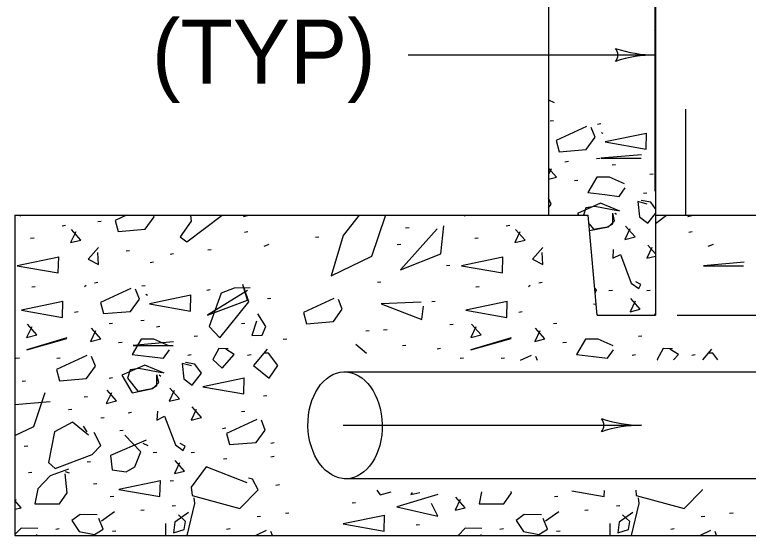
# Model space of a CAD drawing. Extents: x 997.6 to 1037, y 998.9 to 1022.6.
# Drawn here: x 1009.012 to 1011.302, y 1002.577 to 1004.203 of the extents above; entities that cross this region are included whole.
import ezdxf

# ---------------------------------------------------------------- set-up
doc = ezdxf.new("R2010")
doc.units = 0
doc.layers.add('Level 1', color=7, linetype='Continuous')
doc.layers.add('Level 15', color=7, linetype='Continuous')

msp = doc.modelspace()

# ---------------------------------------------------------------- linework, layer by layer
at = {"layer": 'Level 1'}
for p, q in [((1010.6789, 1007.7644), (1010.6789, 1003.5769)), ((1011.0123, 1007.2644), (1011.0123, 1003.2644)), ((1010.2406, 1004.0769), (1011.0123, 1004.0769)), ((1009.0123, 1003.5769), (1009.0123, 1002.5769)), ((1009.0123, 1003.5769), (1010.8026, 1003.5769)), ((1010.8299, 1003.2644), (1010.8026, 1003.5769)), ((1011.0123, 1003.5769), (1014.0123, 1003.5769)), ((1010.8299, 1003.2644), (1011.0123, 1003.2644)), ((1011.0797, 1003.2644), (1013.9231, 1003.2644)), ((1010.0402, 1003.0873), (1011.815, 1003.0873)), ((1010.0374, 1002.9207), (1010.9687, 1002.9207)), ((1010.0402, 1002.754), (1011.815, 1002.754)), ((1009.0123, 1002.5769), (1016.0123, 1002.5769))]:
    msp.add_line(p, q, dxfattribs=at)
for points in [[(1011.0123, 1004.1533), (1011.0094, 1004.1509)], [(1010.6789, 1003.9368), (1010.696, 1003.9282)], [(1010.6946, 1003.8713), (1010.6839, 1003.87)], [(1010.7973, 1003.8533), (1010.7027, 1003.8093), (1010.712, 1003.7746), (1010.796, 1003.7813), (1010.824, 1003.8199), (1010.812, 1003.8507)], [(1010.8418, 1003.8615), (1010.8312, 1003.8602)], [(1010.8493, 1003.8313), (1010.844, 1003.834)], [(1010.9843, 1003.8318), (1010.8549, 1003.8051), (1010.983, 1003.7824), (1010.9843, 1003.8331)], [(1010.9686, 1003.7648), (1010.8418, 1003.7542), (1010.9673, 1003.7542)], [(1010.7404, 1003.7438), (1010.7298, 1003.7424)], [(1010.8386, 1003.7536), (1010.8279, 1003.7523)], [(1010.7033, 1003.6954), (1010.6789, 1003.7231)], [(1010.6873, 1003.7208), (1010.6789, 1003.7034)], [(1010.8877, 1003.7339), (1010.877, 1003.7326)], [(1010.6789, 1003.6893), (1010.7033, 1003.6954)], [(1010.9161, 1003.674), (1010.8694, 1003.6953), (1010.8293, 1003.6953), (1010.8013, 1003.6473), (1010.8547, 1003.6407), (1010.8988, 1003.6353), (1010.9174, 1003.662)], [(1011.0055, 1003.7044), (1010.9948, 1003.7031)], [(1010.7699, 1003.6848), (1010.7592, 1003.6835)], [(1010.9858, 1003.6456), (1010.9752, 1003.6443)], [(1010.6866, 1003.6105), (1010.6789, 1003.6302)], [(1010.9974, 1003.6167), (1010.9681, 1003.622)], [(1010.6789, 1003.5999), (1010.6866, 1003.6105)], [(1010.8413, 1003.614), (1010.7693, 1003.582)], [(1010.7947, 1003.5993), (1010.788, 1003.5769)], [(1010.8227, 1003.6033), (1010.7947, 1003.5993)], [(1010.8934, 1003.59), (1010.8227, 1003.6033)], [(1010.9014, 1003.5887), (1010.8413, 1003.614)], [(1010.9868, 1003.6113), (1010.9574, 1003.6193)], [(1010.9574, 1003.6193), (1010.9628, 1003.5713)], [(1011.0123, 1003.5959), (1010.9974, 1003.6167)], [(1009.0275, 1003.5769), (1009.0296, 1003.5748)], [(1009.0296, 1003.5748), (1009.0329, 1003.5769)], [(1009.3617, 1003.5769), (1009.3262, 1003.5604)], [(1009.4475, 1003.5711), (1009.4453, 1003.5769)], [(1009.5498, 1003.4934), (1009.66, 1003.5769)], [(1009.5608, 1003.5769), (1009.5631, 1003.5575)], [(1009.7287, 1003.5769), (1009.7267, 1003.5728)], [(1009.7267, 1003.5728), (1009.7433, 1003.5769)], [(1010.087, 1003.5769), (1010.0375, 1003.5134)], [(1010.1268, 1003.4481), (1010.1695, 1003.5748)], [(1010.1695, 1003.5748), (1010.1673, 1003.5769)], [(1010.4141, 1003.5769), (1010.4162, 1003.5748)], [(1010.4162, 1003.5748), (1010.4194, 1003.5769)], [(1010.7693, 1003.582), (1010.7723, 1003.5769)], [(1010.8841, 1003.5593), (1010.8788, 1003.5833)], [(1010.8788, 1003.55), (1010.8788, 1003.5833)], [(1010.8854, 1003.5833), (1010.8908, 1003.5793)], [(1010.9881, 1003.5513), (1011.0123, 1003.5822)], [(1011.0123, 1003.5509), (1011.0465, 1003.5769)], [(1011.1153, 1003.5769), (1011.1133, 1003.5728)], [(1011.1133, 1003.5728), (1011.1299, 1003.5769)], [(1009.2821, 1003.5571), (1009.2714, 1003.5558)], [(1009.3262, 1003.5604), (1009.3355, 1003.5258)], [(1009.4195, 1003.5324), (1009.4475, 1003.5711)], [(1009.5631, 1003.5575), (1009.5284, 1003.5094)], [(1010.8654, 1003.5407), (1010.8841, 1003.5593)], [(1010.9628, 1003.5713), (1010.9881, 1003.5513)], [(1009.1708, 1003.544), (1009.1602, 1003.5427)], [(1009.2028, 1003.5243), (1009.1868, 1003.4909), (1009.2188, 1003.4989), (1009.1894, 1003.5323)], [(1009.3355, 1003.5258), (1009.4195, 1003.5324)], [(1010.3308, 1003.5335), (1010.2162, 1003.4054), (1010.3428, 1003.4561), (1010.3522, 1003.5428)], [(1010.2433, 1003.5374), (1010.2326, 1003.5361)], [(1010.5574, 1003.544), (1010.5468, 1003.5427)], [(1010.5893, 1003.5243), (1010.5733, 1003.4909), (1010.6053, 1003.4989), (1010.576, 1003.5323)], [(1010.805, 1003.5498), (1010.8187, 1003.5327)], [(1010.8061, 1003.5324), (1010.8064, 1003.5328)], [(1010.8068, 1003.5285), (1010.8654, 1003.5407)], [(1010.8187, 1003.5327), (1010.8628, 1003.5407)], [(1010.8628, 1003.5407), (1010.8788, 1003.55)], [(1010.9327, 1003.5342), (1010.9167, 1003.5008), (1010.9487, 1003.5088), (1010.9193, 1003.5422)], [(1009.5284, 1003.5094), (1009.5498, 1003.4934)], [(1009.7403, 1003.5243), (1009.7296, 1003.523)], [(1009.9618, 1003.508), (1009.9512, 1003.5067)], [(1010.0375, 1003.5134), (1010.0001, 1003.3868)], [(1011.1268, 1003.5243), (1011.1162, 1003.523)], [(1009.0727, 1003.5047), (1009.062, 1003.5033)], [(1009.8058, 1003.4854), (1009.7898, 1003.4788)], [(1010.2171, 1003.4851), (1010.2064, 1003.4838)], [(1010.4593, 1003.5047), (1010.4486, 1003.5033)], [(1011.0123, 1003.4558), (1010.9881, 1003.4833)], [(1011.1923, 1003.4854), (1011.1763, 1003.4788)], [(1009.2737, 1003.4761), (1009.2417, 1003.4388), (1009.2737, 1003.4228), (1009.2723, 1003.4601)], [(1009.3704, 1003.4654), (1009.3598, 1003.4641)], [(1009.6257, 1003.4687), (1009.615, 1003.4673)], [(1010.6603, 1003.4761), (1010.6283, 1003.4388), (1010.6603, 1003.4228), (1010.6589, 1003.4601)], [(1010.8801, 1003.4699), (1010.8788, 1003.4419), (1010.9028, 1003.4539), (1010.9361, 1003.3646), (1010.9601, 1003.3473), (1010.9668, 1003.3606), (1010.9508, 1003.3686)], [(1011.0014, 1003.4753), (1010.9854, 1003.4419)], [(1009.1497, 1003.4454), (1009.0203, 1003.4188), (1009.1483, 1003.3961), (1009.1497, 1003.4468)], [(1009.5079, 1003.4556), (1009.4973, 1003.4543)], [(1010.0001, 1003.3868), (1010.1268, 1003.4481)], [(1010.5363, 1003.4454), (1010.4068, 1003.4188), (1010.5349, 1003.3961), (1010.5363, 1003.4468)], [(1010.9854, 1003.4419), (1011.0123, 1003.4487)], [(1009.4458, 1003.4294), (1009.435, 1003.4281)], [(1010.3709, 1003.4196), (1010.3603, 1003.4183)], [(1011.2889, 1003.4296), (1011.1622, 1003.4189), (1011.2876, 1003.4189)], [(1009.0759, 1003.3528), (1009.0653, 1003.3515)], [(1009.235, 1003.3566), (1009.2297, 1003.3526)], [(1009.2723, 1003.3659), (1009.2616, 1003.3646)], [(1009.375, 1003.3479), (1009.2803, 1003.3038), (1009.2897, 1003.2692), (1009.3737, 1003.2758), (1009.4017, 1003.3145), (1009.3897, 1003.3453)], [(1009.4195, 1003.3561), (1009.4088, 1003.3548)], [(1009.7391, 1003.3419), (1009.6138, 1003.2646), (1009.7391, 1003.3113), (1009.7244, 1003.3606)], [(1009.7471, 1003.3499), (1009.6978, 1003.3486), (1009.6564, 1003.3326), (1009.6191, 1003.2286), (1009.6524, 1003.1939), (1009.7431, 1003.3059), (1009.7271, 1003.3513)], [(1010.1549, 1003.3673), (1010.1443, 1003.3659)], [(1010.4625, 1003.3528), (1010.4518, 1003.3515)], [(1010.6216, 1003.3566), (1010.6163, 1003.3526)], [(1010.6588, 1003.3659), (1010.6482, 1003.3646)], [(1010.828, 1003.3433), (1010.8226, 1003.3491)], [(1009.427, 1003.3259), (1009.4217, 1003.3286)], [(1009.562, 1003.3263), (1009.4326, 1003.2997), (1009.5607, 1003.277), (1009.562, 1003.3277)], [(1009.6224, 1003.343), (1009.6118, 1003.3417)], [(1010.8239, 1003.3331), (1010.828, 1003.3433)], [(1010.8778, 1003.3413), (1010.8672, 1003.3399)], [(1010.9957, 1003.3413), (1010.985, 1003.3399)], [(1009.1628, 1003.3067), (1009.0334, 1003.28), (1009.1614, 1003.2573), (1009.1628, 1003.308)], [(1009.8123, 1003.3168), (1009.8016, 1003.3155)], [(1010.0083, 1003.3164), (1009.9136, 1003.2723), (1009.9229, 1003.2377), (1010.0069, 1003.2443), (1010.0349, 1003.283), (1010.0229, 1003.3138)], [(1010.2815, 1003.3046), (1010.1562, 1003.2993), (1010.2828, 1003.2513), (1010.2882, 1003.2926)], [(1010.3251, 1003.307), (1010.3144, 1003.3057)], [(1010.5493, 1003.3067), (1010.42, 1003.28), (1010.548, 1003.2573), (1010.5493, 1003.308)], [(1010.8192, 1003.2997), (1010.8269, 1003.2983)], [(1010.949, 1003.3084), (1010.933, 1003.2751), (1010.9651, 1003.2831), (1010.9357, 1003.3164)], [(1009.2101, 1003.2743), (1009.1994, 1003.273)], [(1009.7671, 1003.2459), (1009.7524, 1003.2006), (1009.7844, 1003.2019), (1009.7964, 1003.2286), (1009.7711, 1003.2686)], [(1010.5967, 1003.2743), (1010.586, 1003.273)], [(1011.0123, 1003.2694), (1011.0087, 1003.2644)], [(1009.0653, 1003.2284), (1009.0493, 1003.1951), (1009.0813, 1003.2031), (1009.052, 1003.2364)], [(1009.3181, 1003.2383), (1009.3074, 1003.237)], [(1009.4163, 1003.2482), (1009.4056, 1003.2468)], [(1009.7304, 1003.2383), (1009.7198, 1003.237)], [(1010.3807, 1003.235), (1010.37, 1003.2337)], [(1010.4519, 1003.2284), (1010.4359, 1003.1951), (1010.4679, 1003.2031), (1010.4386, 1003.2364)], [(1010.7047, 1003.2383), (1010.694, 1003.237)], [(1009.2649, 1003.2153), (1009.2489, 1003.182), (1009.2809, 1003.19), (1009.2516, 1003.2233)], [(1009.4653, 1003.2285), (1009.4547, 1003.2272)], [(1010.1189, 1003.2154), (1010.1083, 1003.2141)], [(1010.1746, 1003.2187), (1010.1638, 1003.2173)], [(1010.6515, 1003.2153), (1010.6355, 1003.182), (1010.6675, 1003.19), (1010.6382, 1003.2233)], [(1009.175, 1003.1939), (1009.0497, 1003.1566), (1009.175, 1003.1913)], [(1009.4938, 1003.1686), (1009.4471, 1003.1899), (1009.407, 1003.1899), (1009.379, 1003.1419), (1009.4323, 1003.1353), (1009.4764, 1003.1299), (1009.4951, 1003.1566)], [(1009.5832, 1003.199), (1009.5725, 1003.1977)], [(1009.8613, 1003.1893), (1009.8507, 1003.1879)], [(1010.5616, 1003.1939), (1010.4363, 1003.1566), (1010.5616, 1003.1913)], [(1010.8803, 1003.1686), (1010.8337, 1003.1899), (1010.7936, 1003.1899), (1010.7656, 1003.1419), (1010.8189, 1003.1353), (1010.863, 1003.1299), (1010.8817, 1003.1566)], [(1010.9698, 1003.199), (1010.9591, 1003.1977)], [(1009.3476, 1003.1794), (1009.3368, 1003.1781)], [(1009.5084, 1003.1806), (1009.3817, 1003.1699), (1009.5071, 1003.1699)], [(1010.1108, 1003.1446), (1010.0775, 1003.1726)], [(1010.2334, 1003.1696), (1010.2228, 1003.1683)], [(1010.7342, 1003.1794), (1010.7234, 1003.1781)], [(1009.5635, 1003.1402), (1009.5528, 1003.1388)], [(1009.6791, 1003.1593), (1009.6498, 1003.1606), (1009.6311, 1003.1259), (1009.6604, 1003.0993), (1009.6978, 1003.1419), (1009.6711, 1003.1579)], [(1009.7501, 1003.1402), (1009.7394, 1003.1388)], [(1009.8004, 1003.1579), (1009.7578, 1003.1073)], [(1009.8044, 1003.1459), (1009.7898, 1003.1459)], [(1009.8338, 1003.1073), (1009.8044, 1003.1459)], [(1010.3414, 1003.1598), (1010.3308, 1003.1584)], [(1010.9501, 1003.1402), (1010.9394, 1003.1388)], [(1011.0363, 1003.1606), (1011.0177, 1003.1259)], [(1011.0657, 1003.1593), (1011.0363, 1003.1606)], [(1011.0843, 1003.1419), (1011.0577, 1003.1579)], [(1011.0691, 1003.1245), (1011.0843, 1003.1419)], [(1011.1367, 1003.1402), (1011.126, 1003.1388)], [(1011.187, 1003.1579), (1011.1592, 1003.1249)], [(1011.191, 1003.1459), (1011.1763, 1003.1459)], [(1011.2068, 1003.1251), (1011.191, 1003.1459)], [(1009.0268, 1003.1303), (1009.0162, 1003.129)], [(1009.2376, 1003.1384), (1009.1429, 1003.0944), (1009.1523, 1003.0598), (1009.2363, 1003.0664), (1009.2643, 1003.1051), (1009.2523, 1003.1358)], [(1009.1545, 1003.1303), (1009.1438, 1003.129)], [(1009.5644, 1003.1059), (1009.5351, 1003.1139), (1009.5404, 1003.0659), (1009.5658, 1003.0459), (1009.5951, 1003.0833), (1009.5751, 1003.1113), (1009.5458, 1003.1166)], [(1010.4134, 1003.1303), (1010.4028, 1003.129)], [(1010.5411, 1003.1303), (1010.5304, 1003.129)], [(1010.6242, 1003.1384), (1010.5898, 1003.1224)], [(1010.6439, 1003.1227), (1010.6388, 1003.1358)], [(1011.0177, 1003.1259), (1011.0194, 1003.1243)], [(1009.4791, 1003.0833), (1009.419, 1003.1086), (1009.347, 1003.0766), (1009.379, 1003.0219), (1009.4431, 1003.0353), (1009.4618, 1003.0539), (1009.4564, 1003.0779)], [(1009.4711, 1003.0846), (1009.4003, 1003.0979), (1009.3723, 1003.0939), (1009.3643, 1003.0673), (1009.3963, 1003.0273), (1009.4404, 1003.0353), (1009.4564, 1003.0446), (1009.4564, 1003.0779)], [(1009.7578, 1003.1073), (1009.8071, 1003.0673)], [(1009.8071, 1003.0673), (1009.8338, 1003.1073)], [(1009.4631, 1003.0779), (1009.4684, 1003.0739)], [(1009.0465, 1003.0583), (1009.0358, 1003.057)], [(1009.3181, 1003.0682), (1009.3074, 1003.0668)], [(1009.7288, 1003.0678), (1009.5995, 1003.0411), (1009.7275, 1003.0184), (1009.7288, 1003.0691)], [(1009.314, 1003.0223), (1009.298, 1002.9889), (1009.33, 1002.9969), (1009.3007, 1003.0303)], [(1009.5103, 1003.0288), (1009.4943, 1002.9954), (1009.5263, 1003.0034), (1009.497, 1003.0368)], [(1009.0723, 1002.9165), (1009.107, 1003.0233)], [(1009.2396, 1003.0093), (1009.2289, 1003.0079)], [(1009.7992, 1003.0125), (1009.7885, 1003.0112)], [(1009.123, 1002.9939), (1009.0123, 1002.9846)], [(1009.1905, 1002.97), (1009.1798, 1002.9687)], [(1009.377, 1002.9602), (1009.3663, 1002.9588)], [(1009.4578, 1002.9645), (1009.4564, 1002.9365), (1009.4804, 1002.9485), (1009.5138, 1002.8592), (1009.5378, 1002.8418), (1009.5444, 1002.8552), (1009.5284, 1002.8632)], [(1009.5791, 1002.9698), (1009.5631, 1002.9365), (1009.5951, 1002.9445), (1009.5658, 1002.9778)], [(1009.7304, 1002.9634), (1009.7198, 1002.9621)], [(1009.2919, 1002.9438), (1009.2813, 1002.9424)], [(1009.7677, 1002.9388), (1009.673, 1002.8948), (1009.6823, 1002.8602), (1009.7663, 1002.8668), (1009.7943, 1002.9055), (1009.7823, 1002.9362)], [(1009.0123, 1002.8888), (1009.0723, 1002.9165)], [(1009.243, 1002.8898), (1009.1923, 1002.9298), (1009.1363, 1002.9005), (1009.1177, 1002.8045), (1009.139, 1002.7858), (1009.2537, 1002.8298), (1009.2817, 1002.8578), (1009.2603, 1002.8978)], [(1009.2257, 1002.9178), (1009.2377, 1002.9005)], [(1009.6715, 1002.9111), (1009.6608, 1002.9098)], [(1009.423, 1002.8738), (1009.311, 1002.8258), (1009.3163, 1002.7818), (1009.3603, 1002.7752), (1009.387, 1002.7912), (1009.4057, 1002.8378), (1009.3563, 1002.8898)], [(1009.3508, 1002.9045), (1009.3402, 1002.9032)], [(1009.4123, 1002.8645), (1009.4283, 1002.8578)], [(1009.8221, 1002.8653), (1009.8113, 1002.8639)], [(1009.053, 1002.8554), (1009.0423, 1002.8541)], [(1009.4555, 1002.8358), (1009.4448, 1002.8345)], [(1009.5733, 1002.8358), (1009.5627, 1002.8345)], [(1009.8221, 1002.8228), (1009.8113, 1002.8214)], [(1009.2493, 1002.8063), (1009.2387, 1002.805)], [(1009.5267, 1002.803), (1009.5107, 1002.7697), (1009.5428, 1002.7777), (1009.5133, 1002.811)], [(1009.6748, 1002.8162), (1009.6641, 1002.8148)], [(1009.0661, 1002.7736), (1009.0554, 1002.7723)], [(1009.1803, 1002.7832), (1009.123, 1002.7632), (1009.0843, 1002.7218), (1009.075, 1002.6752), (1009.1523, 1002.6752), (1009.1763, 1002.7098), (1009.1697, 1002.7685)], [(1009.183, 1002.7712), (1009.171, 1002.7752)], [(1009.7378, 1002.7405), (1009.6098, 1002.7912), (1009.5631, 1002.7272), (1009.5658, 1002.7018), (1009.7151, 1002.6605), (1009.7724, 1002.7192), (1009.7551, 1002.7525), (1009.7418, 1002.7552)], [(1009.269, 1002.7377), (1009.2583, 1002.7363)], [(1009.4671, 1002.7471), (1009.3378, 1002.7204), (1009.4658, 1002.6978), (1009.4671, 1002.7484)], [(1009.5079, 1002.7474), (1009.4973, 1002.7461)], [(1009.8384, 1002.7343), (1009.8278, 1002.733)], [(1010.1428, 1002.7178), (1010.1535, 1002.7032)], [(1010.1535, 1002.7032), (1010.1875, 1002.7123)], [(1010.3335, 1002.7045), (1010.2055, 1002.6658), (1010.3335, 1002.6365), (1010.3135, 1002.6765)], [(1010.2493, 1002.7042), (1010.2768, 1002.7111)], [(1010.2526, 1002.7108), (1010.2493, 1002.7042)], [(1010.4691, 1002.713), (1010.4616, 1002.6752)], [(1010.5389, 1002.6752), (1010.5629, 1002.7098)], [(1010.5629, 1002.7098), (1010.5624, 1002.7139)], [(1010.7508, 1002.7158), (1010.8523, 1002.6978)], [(1010.8523, 1002.6978), (1010.8528, 1002.7168)], [(1010.9506, 1002.7178), (1010.9523, 1002.7018)], [(1011.1017, 1002.6605), (1011.159, 1002.7192)], [(1011.159, 1002.7192), (1011.1587, 1002.7198)], [(1009.0163, 1002.6884), (1009.0123, 1002.6801)], [(1009.0323, 1002.6631), (1009.0123, 1002.6858)], [(1009.3213, 1002.6983), (1009.3107, 1002.697)], [(1009.5751, 1002.6765), (1009.5724, 1002.6938)], [(1010.4028, 1002.6884), (1010.3868, 1002.6551), (1010.4188, 1002.6631), (1010.3895, 1002.6964)], [(1010.7079, 1002.6983), (1010.6973, 1002.697)], [(1010.9523, 1002.7018), (1011.1017, 1002.6605)], [(1010.9617, 1002.6765), (1010.959, 1002.6938)], [(1009.0123, 1002.6581), (1009.0323, 1002.6631)], [(1009.5144, 1002.6689), (1009.5038, 1002.6676)], [(1009.5509, 1002.5769), (1009.5751, 1002.6765)], [(1010.0763, 1002.6788), (1010.0657, 1002.6774)], [(1010.4616, 1002.6752), (1010.5389, 1002.6752)], [(1010.901, 1002.6689), (1010.8903, 1002.6676)], [(1010.9374, 1002.5769), (1010.9617, 1002.6765)], [(1009.2697, 1002.6405), (1009.2163, 1002.6418), (1009.191, 1002.6232), (1009.2137, 1002.5885), (1009.2617, 1002.5791), (1009.2883, 1002.5965), (1009.275, 1002.6298)], [(1009.283, 1002.6218), (1009.3243, 1002.6512)], [(1009.4163, 1002.6558), (1009.4056, 1002.6545)], [(1009.5551, 1002.6485), (1009.5124, 1002.6178), (1009.5084, 1002.5845), (1009.5418, 1002.5952), (1009.5458, 1002.6205), (1009.5231, 1002.6405)], [(1009.7795, 1002.6362), (1009.7688, 1002.6348)], [(1009.8678, 1002.646), (1009.8572, 1002.6447)], [(1010.1664, 1002.6391), (1010.0371, 1002.6124), (1010.1651, 1002.5898), (1010.1664, 1002.6404)], [(1010.6563, 1002.6405), (1010.6029, 1002.6418), (1010.5776, 1002.6232), (1010.6003, 1002.5885), (1010.6483, 1002.5791), (1010.6749, 1002.5965), (1010.6616, 1002.6298)], [(1010.6696, 1002.6218), (1010.7109, 1002.6512)], [(1010.8028, 1002.6558), (1010.7922, 1002.6545)], [(1010.9417, 1002.6485), (1010.899, 1002.6178), (1010.895, 1002.5845), (1010.9283, 1002.5952), (1010.9323, 1002.6205), (1010.9097, 1002.6405)], [(1011.1661, 1002.6362), (1011.1554, 1002.6348)], [(1011.2544, 1002.646), (1011.2438, 1002.6447)], [(1009.4831, 1002.6138), (1009.4831, 1002.5769)], [(1010.8697, 1002.6138), (1010.8697, 1002.5769)], [(1009.0323, 1002.5992), (1009.0123, 1002.5792)], [(1009.0843, 1002.5978), (1009.0323, 1002.5992)], [(1009.1512, 1002.5969), (1009.1405, 1002.5956)], [(1009.3279, 1002.5903), (1009.3173, 1002.589)], [(1009.6846, 1002.5969), (1009.6739, 1002.5956)], [(1009.7972, 1002.5919), (1009.7649, 1002.5769)], [(1010.276, 1002.61), (1010.2653, 1002.6087)], [(1010.4188, 1002.5992), (1010.3966, 1002.5769)], [(1010.4709, 1002.5978), (1010.4188, 1002.5992)], [(1010.5378, 1002.5969), (1010.5271, 1002.5956)], [(1010.7145, 1002.5903), (1010.7038, 1002.589)], [(1011.0712, 1002.5969), (1011.0605, 1002.5956)], [(1011.1838, 1002.5919), (1011.1514, 1002.5769)], [(1009.0813, 1002.5769), (1009.0817, 1002.5791)], [(1009.8167, 1002.5769), (1009.8118, 1002.5893)], [(1010.4678, 1002.5769), (1010.4683, 1002.5791)], [(1011.2032, 1002.5769), (1011.1984, 1002.5893)]]:
    msp.add_lwpolyline(points, dxfattribs=at)
for centre, radius, start, end in [((1010.8637, 1004.077), 0.0312, 318.7746, 40.8913), ((1011.0123, 1004.4675), 0.3906, 251.3472, 269.9939), ((1011.0123, 1003.6863), 0.3906, 90, 108.6688), ((1011.0123, 1003.6863), 0.3906, 89.9878, 90), ((1010.8201, 1002.9207), 0.0312, 318.7746, 40.8913), ((1010.9687, 1003.3113), 0.3906, 251.3472, 269.9939), ((1010.9687, 1002.53), 0.3906, 90, 108.6688), ((1010.9687, 1002.53), 0.3906, 89.9878, 90)]:
    msp.add_arc(centre, radius, start, end, dxfattribs=at)
msp.add_ellipse((1010.0436, 1002.9205), major_axis=(0.0035, -0.1668), ratio=0.694284, dxfattribs=at)
at = {"layer": 'Level 15'}
for p, q in [((1011.0108, 1007.2644), (1011.0108, 1003.6514)), ((1011.1061, 1003.9075), (1011.1061, 1003.5769))]:
    msp.add_line(p, q, dxfattribs=at)

# ---------------------------------------------------------------- texts
at = {"layer": 'Level 1'}
msp.add_text('(TYP)', height=0.2, dxfattribs=at).set_placement((1009.4408, 1003.9873))

doc.saveas('drawing.dxf')
